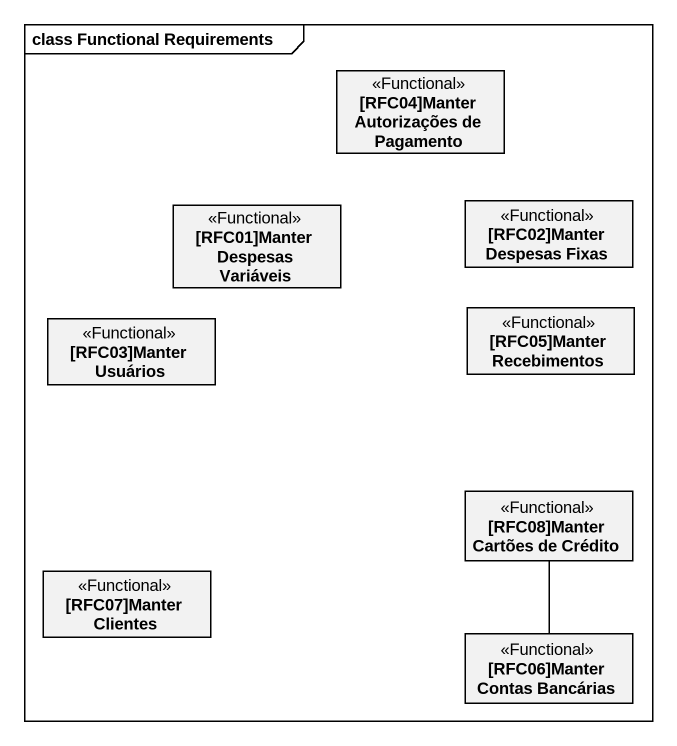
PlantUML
@startuml
mainframe class Functional Requirements
hide circle
hide empty members
class "[RFC04]Manter Autorizações de Pagamento" as RFC04_Manter_Autorizações <<Functional>>
class "[RFC01]Manter Despesas Variáveis" as RFC01_Manter_Despesas <<Functional>>
class "[RFC02]Manter Despesas Fixas" as RFC02_Manter_Despesas_Fixas <<Functional>>
class "[RFC03]Manter Usuários" as RFC03_Manter_Usuários <<Functional>>
class "[RFC05]Manter Recebimentos" as RFC05_Manter_Recebimentos <<Functional>>
class "[RFC08]Manter Cartões de Crédito" as RFC08_Manter_Cartões_de <<Functional>>
class "[RFC07]Manter Clientes" as RFC07_Manter_Clientes <<Functional>>
class "[RFC06]Manter Contas Bancárias" as RFC06_Manter_Contas <<Functional>>
RFC08_Manter_Cartões_de -- RFC06_Manter_Contas
@enduml
